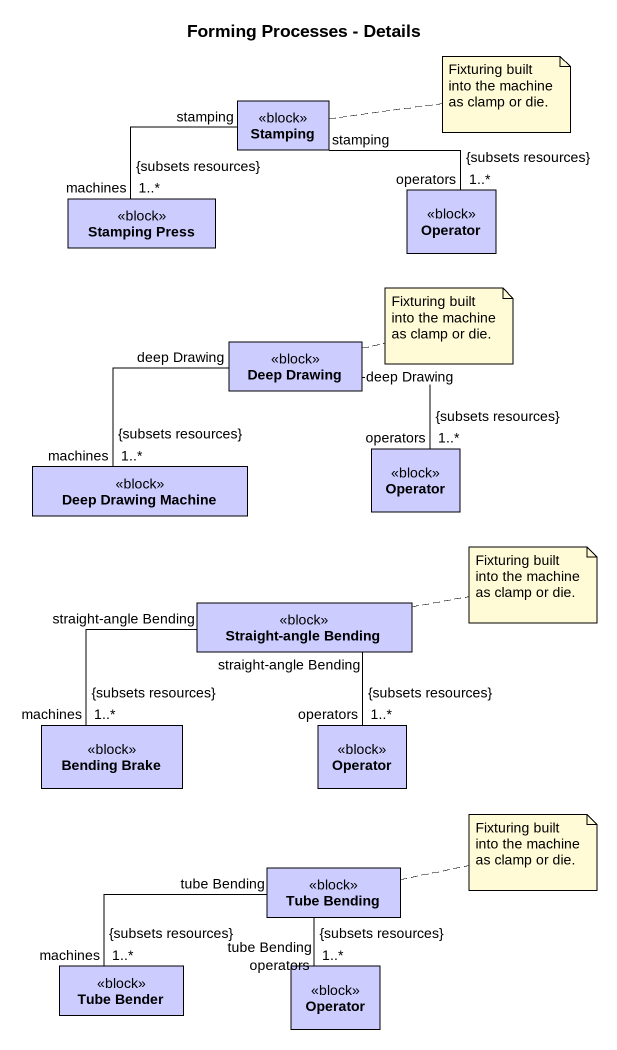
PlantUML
@startuml
title Forming Processes - Details
hide circle
hide empty members
class Stamping <<block>> #CCCCFF
class "Stamping Press" as Stamping_Press <<block>> #CCCCFF
class Operator <<block>> #CCCCFF
class "Deep Drawing" as Deep_Drawing <<block>> #CCCCFF
class "Deep Drawing Machine" as Deep_Drawing_Machine <<block>> #CCCCFF
class "Operator" as Operator_2 <<block>> #CCCCFF
class "Straight-angle Bending" as Straight_angle_Bending <<block>> #CCCCFF
class "Bending Brake" as Bending_Brake <<block>> #CCCCFF
class "Operator" as Operator_3 <<block>> #CCCCFF
class "Tube Bending" as Tube_Bending <<block>> #CCCCFF
class "Tube Bender" as Tube_Bender <<block>> #CCCCFF
class "Operator" as Operator_4 <<block>> #CCCCFF
Stamping "stamping" -- "machines\n1..*\n{subsets resources}" Stamping_Press
Stamping "stamping" -right- "operators\n1..*\n{subsets resources}" Operator
Deep_Drawing "deep Drawing" -- "machines\n1..*\n{subsets resources}" Deep_Drawing_Machine
Deep_Drawing "deep Drawing" -- "operators\n1..*\n{subsets resources}" Operator_2
Straight_angle_Bending "straight-angle Bending" -- "machines\n1..*\n{subsets resources}" Bending_Brake
Straight_angle_Bending "straight-angle Bending" -- "operators\n1..*\n{subsets resources}" Operator_3
Tube_Bending "tube Bending" -left- "machines\n1..*\n{subsets resources}" Tube_Bender
Tube_Bending "tube Bending" -- "operators\n1..*\n{subsets resources}" Operator_4
note right of Stamping : Fixturing built into the machine as clamp or die.
note right of Deep_Drawing : Fixturing built into the machine as clamp or die.
note right of Straight_angle_Bending : Fixturing built into the machine as clamp or die.
note right of Tube_Bending : Fixturing built into the machine as clamp or die.
@enduml
